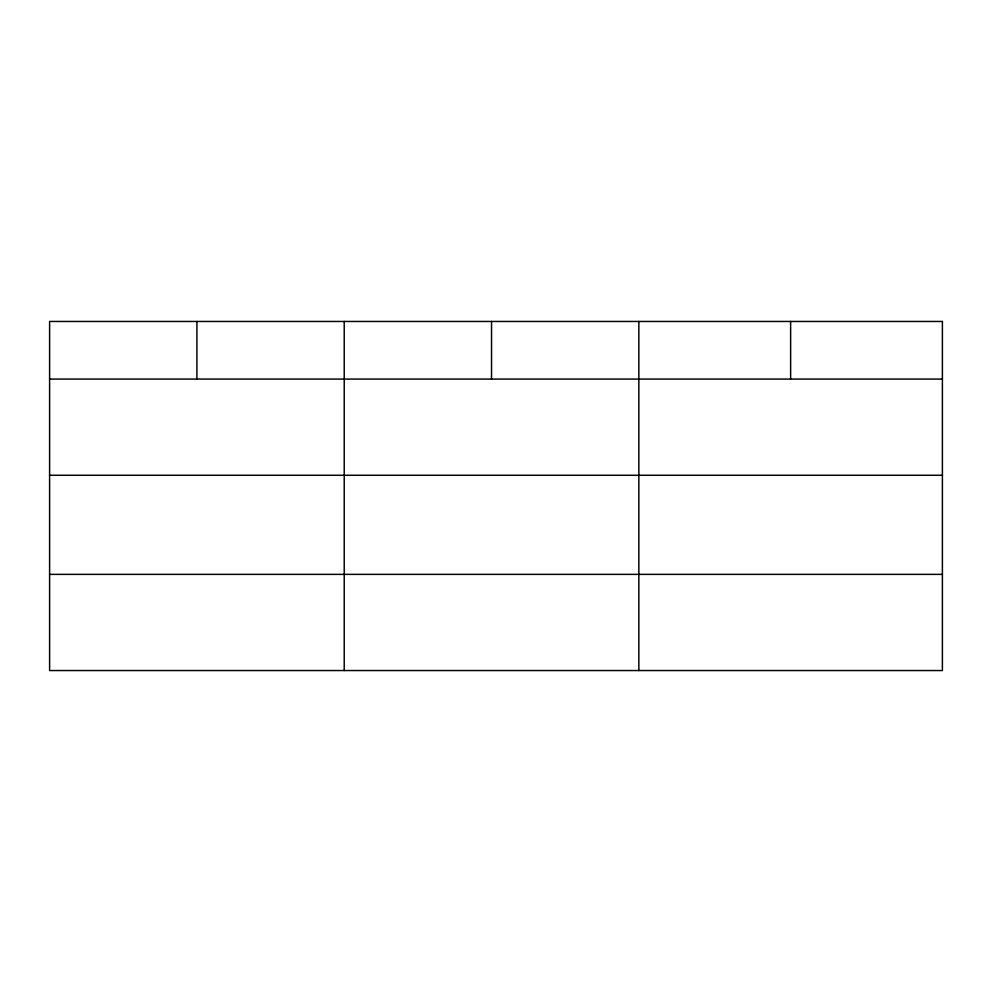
<?xml version="1.0" encoding="UTF-8"?>
<svg xmlns="http://www.w3.org/2000/svg" width="992" height="992" viewBox="0 0 992 992"><rect width="100%" height="100%" fill="white"/><g stroke="black" fill="none" stroke-linecap="round" stroke-linejoin="round"><path stroke-width="1.49" d="M49.6 379.08L942.4 379.08M49.6 475.267L942.4 475.267M49.6 574.368L942.4 574.368M790.624 321.458L790.624 379.08M638.848 321.458L638.848 670.542M491.536 321.458L491.536 379.08M344.224 321.458L344.224 670.542M196.912 321.458L196.912 379.08M942.4 321.458L49.6 321.458L49.6 670.542L942.4 670.542L942.4 321.458"/></g></svg>
